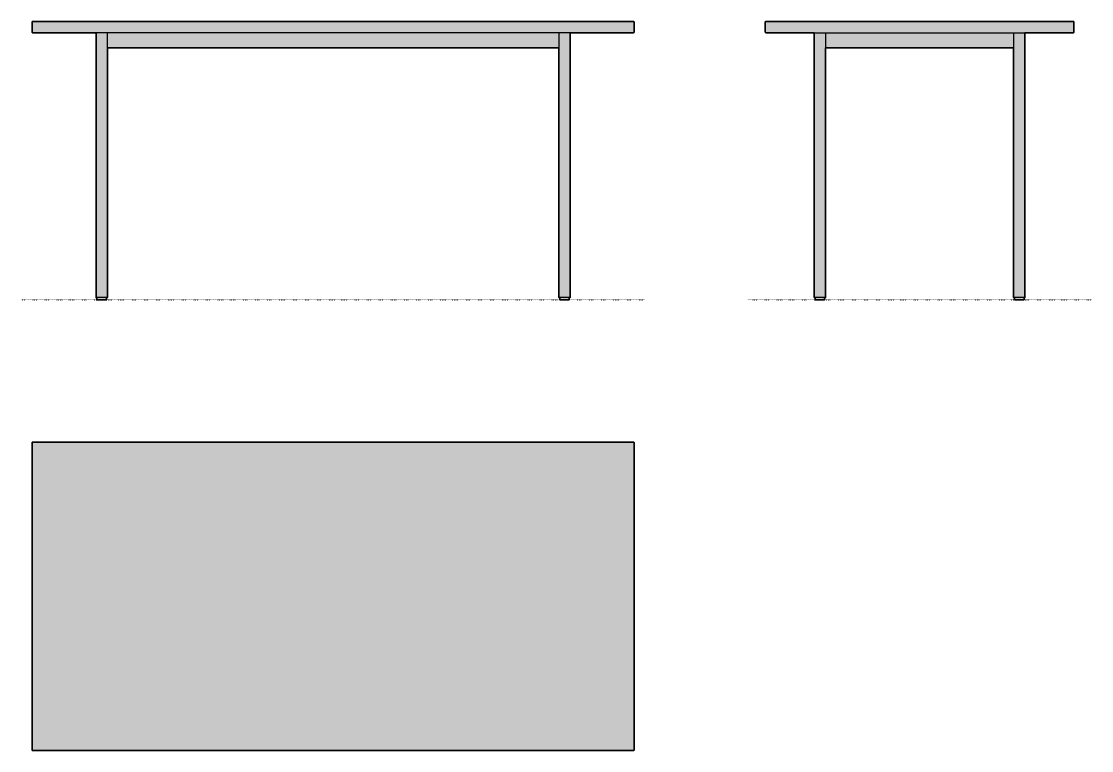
# Model space of a CAD drawing. Header units: millimetres. Extents: x 0 to 2844, y -1198 to 740.
import ezdxf

# ---------------------------------------------------------------- set-up
doc = ezdxf.new("R2010")
doc.units = ezdxf.units.MM
doc.linetypes.add('Dots', pattern=[1, 0, -1])
doc.layers.add('Blocks', color=7, linetype='Continuous')
doc.layers.add('Blocks$Fill', color=7, linetype='Continuous', true_color=0xffffff)
for name, color, linetype, lineweight, true_color in [('Blocks$Inner', 7, 'Continuous', 25, 0x007f00), ('Blocks$Outline', 7, 'Continuous', 35, 0xff3f3f), ('Groud', 7, 'Dots', 25, 0x243775)]:
    doc.layers.add(name, color=color, linetype=linetype, lineweight=lineweight, true_color=true_color)

# ---------------------------------------------------------------- blocks, each defined once
blk = doc.blocks.new('Two Colour Dining Table Side')
at = {"layer": 'Blocks$Fill'}
blk.add_hatch(color=256, dxfattribs=at).paths.add_polyline_path([(737.1, 710.1), (865.2, 710.1), (865.2, 710.1), (865.3, 710.1), (865.4, 710.1), (865.4, 710.1), (865.5, 710.1), (865.6, 710.1), (865.6, 710.1), (865.7, 710.1), (865.8, 710.2), (865.8, 710.2), (865.9, 710.2), (866, 710.2), (866, 710.3), (866.1, 710.3), (866.1, 710.3), (866.2, 710.4), (866.3, 710.4), (866.3, 710.5), (866.4, 710.5), (866.4, 710.5), (866.5, 710.6), (866.5, 710.6), (866.6, 710.7), (866.6, 710.7), (866.7, 710.8), (866.7, 710.8), (866.7, 710.9), (866.8, 711), (866.8, 711), (866.8, 711.1), (866.9, 711.1), (866.9, 711.2), (866.9, 711.3), (867, 711.3), (867, 711.4), (867, 711.4), (867, 711.5), (867, 711.6), (867.1, 711.6), (867.1, 711.7), (867.1, 711.8), (867.1, 711.8), (867.1, 711.9), (867.1, 712), (867.1, 712.1), (867.1, 738.1), (867.1, 738.2), (867.1, 738.3), (867.1, 738.3), (867.1, 738.4), (867.1, 738.5), (867, 738.5), (867, 738.6), (867, 738.7), (867, 738.7), (867, 738.8), (866.9, 738.8), (866.9, 738.9), (866.9, 739), (866.8, 739), (866.8, 739.1), (866.8, 739.1), (866.7, 739.2), (866.7, 739.3), (866.7, 739.3), (866.6, 739.4), (866.6, 739.4), (866.5, 739.5), (866.5, 739.5), (866.4, 739.6), (866.4, 739.6), (866.3, 739.6), (866.3, 739.7), (866.2, 739.7), (866.1, 739.8), (866.1, 739.8), (866, 739.8), (866, 739.9), (865.9, 739.9), (865.8, 739.9), (865.8, 739.9), (865.7, 740), (865.6, 740), (865.6, 740), (865.5, 740), (865.4, 740), (865.4, 740), (865.3, 740), (865.2, 740), (865.2, 740.1), (865.1, 740.1), (49, 740.1), (49, 740), (48.9, 740), (48.8, 740), (48.8, 740), (48.7, 740), (48.6, 740), (48.6, 740), (48.5, 740), (48.4, 739.9), (48.4, 739.9), (48.3, 739.9), (48.2, 739.9), (48.2, 739.8), (48.1, 739.8), (48.1, 739.8), (48, 739.7), (48, 739.7), (47.9, 739.6), (47.8, 739.6), (47.8, 739.6), (47.7, 739.5), (47.7, 739.5), (47.6, 739.4), (47.6, 739.4), (47.6, 739.3), (47.5, 739.3), (47.5, 739.2), (47.4, 739.1), (47.4, 739.1), (47.4, 739), (47.3, 739), (47.3, 738.9), (47.3, 738.8), (47.2, 738.8), (47.2, 738.7), (47.2, 738.7), (47.2, 738.6), (47.2, 738.5), (47.1, 738.5), (47.1, 738.4), (47.1, 738.3), (47.1, 738.3), (47.1, 738.2), (47.1, 738.1), (47.1, 738.1), (47.1, 712), (47.1, 711.9), (47.1, 711.8), (47.1, 711.8), (47.1, 711.7), (47.1, 711.6), (47.2, 711.6), (47.2, 711.5), (47.2, 711.4), (47.2, 711.4), (47.2, 711.3), (47.3, 711.3), (47.3, 711.2), (47.3, 711.1), (47.4, 711.1), (47.4, 711), (47.4, 711), (47.5, 710.9), (47.5, 710.8), (47.6, 710.8), (47.6, 710.7), (47.6, 710.7), (47.7, 710.6), (47.7, 710.6), (47.8, 710.5), (47.8, 710.5), (47.9, 710.5), (48, 710.4), (48, 710.4), (48.1, 710.3), (48.1, 710.3), (48.2, 710.3), (48.2, 710.2), (48.3, 710.2), (48.4, 710.2), (48.4, 710.2), (48.5, 710.1), (48.6, 710.1), (48.6, 710.1), (48.7, 710.1), (48.8, 710.1), (48.8, 710.1), (48.9, 710.1), (49, 710.1), (49, 710.1), (49.1, 710.1), (177.1, 710.1), (177.1, 6.1), (178.1, 6.1), (179.6, 6.1), (179.6, 0.1), (204.6, 0.1), (204.6, 6.1), (207.1, 6.1), (207.1, 670.1), (207.1, 670.1), (707.1, 670.1), (707.1, 6.1), (708.1, 6.1), (709.6, 6.1), (709.6, 0.1), (734.6, 0.1), (734.6, 6.1), (737.1, 6.1)], flags=0)
at = {"layer": 'Blocks$Inner'}
blk.add_lwpolyline([(47.1, 738.1), (47.1, 712.1), (47.1, 712), (47.1, 711.9), (47.1, 711.8), (47.1, 711.8), (47.1, 711.7), (47.1, 711.6), (47.2, 711.6), (47.2, 711.5), (47.2, 711.4), (47.2, 711.4), (47.2, 711.3), (47.3, 711.3), (47.3, 711.2), (47.3, 711.1), (47.4, 711.1), (47.4, 711), (47.4, 711), (47.5, 710.9), (47.5, 710.8), (47.6, 710.8), (47.6, 710.7), (47.6, 710.7), (47.7, 710.6), (47.7, 710.6), (47.8, 710.5), (47.8, 710.5), (47.9, 710.5), (48, 710.4), (48, 710.4), (48.1, 710.3), (48.1, 710.3), (48.2, 710.3), (48.2, 710.2), (48.3, 710.2), (48.4, 710.2), (48.4, 710.2), (48.5, 710.1), (48.6, 710.1), (48.6, 710.1), (48.7, 710.1), (48.8, 710.1), (48.8, 710.1), (48.9, 710.1), (49, 710.1), (49, 710.1), (49.1, 710.1), (177.1, 710.1), (737.1, 710.1), (865.1, 710.1), (865.2, 710.1), (865.2, 710.1), (865.3, 710.1), (865.4, 710.1), (865.4, 710.1), (865.5, 710.1), (865.6, 710.1), (865.6, 710.1), (865.7, 710.1), (865.8, 710.2), (865.8, 710.2), (865.9, 710.2), (866, 710.2), (866, 710.3), (866.1, 710.3), (866.1, 710.3), (866.2, 710.4), (866.3, 710.4), (866.3, 710.5), (866.4, 710.5), (866.4, 710.5), (866.5, 710.6), (866.5, 710.6), (866.6, 710.7), (866.6, 710.7), (866.7, 710.8), (866.7, 710.8), (866.7, 710.9), (866.8, 711), (866.8, 711), (866.8, 711.1), (866.9, 711.1), (866.9, 711.2), (866.9, 711.3), (867, 711.3), (867, 711.4), (867, 711.4), (867, 711.5), (867, 711.6), (867.1, 711.6), (867.1, 711.7), (867.1, 711.8), (867.1, 711.8), (867.1, 711.9), (867.1, 712), (867.1, 712.1), (867.1, 738.1), (867.1, 738.1), (867.1, 738.2), (867.1, 738.3), (867.1, 738.3), (867.1, 738.4), (867.1, 738.5), (867, 738.5), (867, 738.6), (867, 738.7), (867, 738.7), (867, 738.8), (866.9, 738.8), (866.9, 738.9), (866.9, 739), (866.8, 739), (866.8, 739.1), (866.8, 739.1), (866.7, 739.2), (866.7, 739.3), (866.7, 739.3), (866.6, 739.4), (866.6, 739.4), (866.5, 739.5), (866.5, 739.5), (866.4, 739.6), (866.4, 739.6), (866.3, 739.6), (866.3, 739.7), (866.2, 739.7), (866.1, 739.8), (866.1, 739.8), (866, 739.8), (866, 739.9), (865.9, 739.9), (865.8, 739.9), (865.8, 739.9), (865.7, 740), (865.6, 740), (865.6, 740), (865.5, 740), (865.4, 740), (865.4, 740), (865.3, 740), (865.2, 740), (865.2, 740.1), (865.1, 740.1), (49.1, 740.1), (49, 740.1), (49, 740), (48.9, 740), (48.8, 740), (48.8, 740), (48.7, 740), (48.6, 740), (48.6, 740), (48.5, 740), (48.4, 739.9), (48.4, 739.9), (48.3, 739.9), (48.2, 739.9), (48.2, 739.8), (48.1, 739.8), (48.1, 739.8), (48, 739.7), (48, 739.7), (47.9, 739.6), (47.8, 739.6), (47.8, 739.6), (47.7, 739.5), (47.7, 739.5), (47.6, 739.4), (47.6, 739.4), (47.6, 739.3), (47.5, 739.3), (47.5, 739.2), (47.4, 739.1), (47.4, 739.1), (47.4, 739), (47.3, 739), (47.3, 738.9), (47.3, 738.8), (47.2, 738.8), (47.2, 738.7), (47.2, 738.7), (47.2, 738.6), (47.2, 738.5), (47.1, 738.5), (47.1, 738.4), (47.1, 738.3), (47.1, 738.3), (47.1, 738.2), (47.1, 738.1)], close=True, dxfattribs=at)
for points in [[(179.6, 6.1), (178.1, 6.1), (177.1, 6.1), (177.1, 710.1)], [(207.1, 710.1), (207.1, 709.1), (207.1, 671.1), (207.1, 670.1), (207.1, 6.1), (206.1, 6.1), (204.6, 6.1), (179.6, 6.1), (179.6, 0.1), (204.6, 0.1), (204.6, 6.1)], [(707.1, 710.1), (707.1, 709.1), (707.1, 671.1), (707.1, 670.1), (207.1, 670.1)], [(737.1, 710.1), (737.1, 6.1), (736.1, 6.1), (734.6, 6.1), (709.6, 6.1), (708.1, 6.1), (707.1, 6.1), (707.1, 670.1)], [(734.6, 6.1), (734.6, 0.1), (709.6, 0.1), (709.6, 6.1)]]:
    blk.add_lwpolyline(points, dxfattribs=at)
at = {"layer": 'Blocks$Outline'}
for points in [[(737.1, 710.1), (737.1, 710.1), (865.1, 710.1), (865.2, 710.1), (865.2, 710.1), (865.3, 710.1), (865.4, 710.1), (865.4, 710.1), (865.5, 710.1), (865.6, 710.1), (865.6, 710.1), (865.7, 710.1), (865.8, 710.2), (865.8, 710.2), (865.9, 710.2), (866, 710.2), (866, 710.3), (866.1, 710.3), (866.1, 710.3), (866.2, 710.4), (866.3, 710.4), (866.3, 710.5), (866.4, 710.5), (866.4, 710.5), (866.5, 710.6), (866.5, 710.6), (866.6, 710.7), (866.6, 710.7), (866.7, 710.8), (866.7, 710.8), (866.7, 710.9), (866.8, 711), (866.8, 711), (866.8, 711.1), (866.9, 711.1), (866.9, 711.2), (866.9, 711.3), (867, 711.3), (867, 711.4), (867, 711.4), (867, 711.5), (867, 711.6), (867.1, 711.6), (867.1, 711.7), (867.1, 711.8), (867.1, 711.8), (867.1, 711.9), (867.1, 712), (867.1, 712.1), (867.1, 738.1), (867.1, 738.1), (867.1, 738.2), (867.1, 738.3), (867.1, 738.3), (867.1, 738.4), (867.1, 738.5), (867, 738.5), (867, 738.6), (867, 738.7), (867, 738.7), (867, 738.8), (866.9, 738.8), (866.9, 738.9), (866.9, 739), (866.8, 739), (866.8, 739.1), (866.8, 739.1), (866.7, 739.2), (866.7, 739.3), (866.7, 739.3), (866.6, 739.4), (866.6, 739.4), (866.5, 739.5), (866.5, 739.5), (866.4, 739.6), (866.4, 739.6), (866.3, 739.6), (866.3, 739.7), (866.2, 739.7), (866.1, 739.8), (866.1, 739.8), (866, 739.8), (866, 739.9), (865.9, 739.9), (865.8, 739.9), (865.8, 739.9), (865.7, 740), (865.6, 740), (865.6, 740), (865.5, 740), (865.4, 740), (865.4, 740), (865.3, 740), (865.2, 740), (865.2, 740.1), (865.1, 740.1), (49.1, 740.1), (49, 740.1), (49, 740), (48.9, 740), (48.8, 740), (48.8, 740), (48.7, 740), (48.6, 740), (48.6, 740), (48.5, 740), (48.4, 739.9), (48.4, 739.9), (48.3, 739.9), (48.2, 739.9), (48.2, 739.8), (48.1, 739.8), (48.1, 739.8), (48, 739.7), (48, 739.7), (47.9, 739.6), (47.8, 739.6), (47.8, 739.6), (47.7, 739.5), (47.7, 739.5), (47.6, 739.4), (47.6, 739.4), (47.6, 739.3), (47.5, 739.3), (47.5, 739.2), (47.4, 739.1), (47.4, 739.1), (47.4, 739), (47.3, 739), (47.3, 738.9), (47.3, 738.8), (47.2, 738.8), (47.2, 738.7), (47.2, 738.7), (47.2, 738.6), (47.2, 738.5), (47.1, 738.5), (47.1, 738.4), (47.1, 738.3), (47.1, 738.3), (47.1, 738.2), (47.1, 738.1), (47.1, 738.1)], [(47.1, 738.1), (47.1, 712.1), (47.1, 712), (47.1, 711.9), (47.1, 711.8), (47.1, 711.8), (47.1, 711.7), (47.1, 711.6), (47.2, 711.6), (47.2, 711.5), (47.2, 711.4), (47.2, 711.4), (47.2, 711.3), (47.3, 711.3), (47.3, 711.2), (47.3, 711.1), (47.4, 711.1), (47.4, 711), (47.4, 711), (47.5, 710.9), (47.5, 710.8), (47.6, 710.8), (47.6, 710.7), (47.6, 710.7), (47.7, 710.6), (47.7, 710.6), (47.8, 710.5), (47.8, 710.5), (47.9, 710.5), (48, 710.4), (48, 710.4), (48.1, 710.3), (48.1, 710.3), (48.2, 710.3), (48.2, 710.2), (48.3, 710.2), (48.4, 710.2), (48.4, 710.2), (48.5, 710.1), (48.6, 710.1), (48.6, 710.1), (48.7, 710.1), (48.8, 710.1), (48.8, 710.1), (48.9, 710.1), (49, 710.1), (49, 710.1), (49.1, 710.1), (177.1, 710.1), (177.1, 710.1)], [(177.1, 710.1), (177.1, 6.1), (178.1, 6.1), (179.6, 6.1)], [(734.6, 6.1), (734.6, 6.1), (736.1, 6.1), (737.1, 6.1), (737.1, 710.1)], [(204.6, 6.1), (204.6, 6.1), (206.1, 6.1), (207.1, 6.1), (207.1, 670.1), (207.1, 670.1)], [(207.1, 670.1), (707.1, 670.1)], [(707.1, 670.1), (707.1, 6.1), (708.1, 6.1), (709.6, 6.1), (709.6, 6.1)], [(179.6, 6.1), (179.6, 0.1), (204.6, 0.1), (204.6, 6.1)], [(709.6, 6.1), (709.6, 0.1), (734.6, 0.1), (734.6, 6.1)]]:
    blk.add_lwpolyline(points, dxfattribs=at)
blk = doc.blocks.new('Two Colour Dining Table Top')
at = {"layer": 'Blocks$Fill'}
blk.add_hatch(color=256, dxfattribs=at).paths.add_polyline_path([(1598, 410), (2, 410), (1.9, 410), (1.9, 410), (1.8, 410), (1.7, 410), (1.7, 410), (1.6, 410), (1.5, 409.9), (1.5, 409.9), (1.4, 409.9), (1.3, 409.9), (1.3, 409.9), (1.2, 409.8), (1.1, 409.8), (1.1, 409.8), (1, 409.7), (1, 409.7), (0.9, 409.7), (0.8, 409.6), (0.8, 409.6), (0.7, 409.6), (0.7, 409.5), (0.6, 409.5), (0.6, 409.4), (0.5, 409.4), (0.5, 409.3), (0.4, 409.3), (0.4, 409.2), (0.4, 409.2), (0.3, 409.1), (0.3, 409), (0.3, 409), (0.2, 408.9), (0.2, 408.9), (0.2, 408.8), (0.1, 408.7), (0.1, 408.7), (0.1, 408.6), (0.1, 408.5), (0.1, 408.5), (0, 408.4), (0, 408.3), (0, 408.3), (0, 408.2), (0, 408.1), (0, 408.1), (0, 408), (0, -408), (0, -408.1), (0, -408.1), (0, -408.2), (0, -408.3), (0, -408.3), (0, -408.4), (0.1, -408.5), (0.1, -408.5), (0.1, -408.6), (0.1, -408.7), (0.1, -408.7), (0.2, -408.8), (0.2, -408.9), (0.2, -408.9), (0.3, -409), (0.3, -409), (0.3, -409.1), (0.4, -409.2), (0.4, -409.2), (0.4, -409.3), (0.5, -409.3), (0.5, -409.4), (0.6, -409.4), (0.6, -409.5), (0.7, -409.5), (0.7, -409.6), (0.8, -409.6), (0.8, -409.6), (0.9, -409.7), (1, -409.7), (1, -409.7), (1.1, -409.8), (1.1, -409.8), (1.2, -409.8), (1.3, -409.9), (1.3, -409.9), (1.4, -409.9), (1.5, -409.9), (1.5, -409.9), (1.6, -410), (1.7, -410), (1.7, -410), (1.8, -410), (1.9, -410), (1.9, -410), (2, -410), (1598, -410), (1598.1, -410), (1598.1, -410), (1598.2, -410), (1598.3, -410), (1598.3, -410), (1598.4, -410), (1598.5, -409.9), (1598.5, -409.9), (1598.6, -409.9), (1598.7, -409.9), (1598.7, -409.9), (1598.8, -409.8), (1598.9, -409.8), (1598.9, -409.8), (1599, -409.7), (1599, -409.7), (1599.1, -409.7), (1599.2, -409.6), (1599.2, -409.6), (1599.3, -409.6), (1599.3, -409.5), (1599.4, -409.5), (1599.4, -409.4), (1599.5, -409.4), (1599.5, -409.3), (1599.6, -409.3), (1599.6, -409.2), (1599.6, -409.2), (1599.7, -409.1), (1599.7, -409), (1599.7, -409), (1599.8, -408.9), (1599.8, -408.9), (1599.8, -408.8), (1599.9, -408.7), (1599.9, -408.7), (1599.9, -408.6), (1599.9, -408.5), (1599.9, -408.5), (1600, -408.4), (1600, -408.3), (1600, -408.3), (1600, -408.2), (1600, -408.1), (1600, -408.1), (1600, -408), (1600, 408), (1600, 408.1), (1600, 408.1), (1600, 408.2), (1600, 408.3), (1600, 408.3), (1600, 408.4), (1599.9, 408.5), (1599.9, 408.5), (1599.9, 408.6), (1599.9, 408.7), (1599.9, 408.7), (1599.8, 408.8), (1599.8, 408.9), (1599.8, 408.9), (1599.7, 409), (1599.7, 409), (1599.7, 409.1), (1599.6, 409.2), (1599.6, 409.2), (1599.6, 409.3), (1599.5, 409.3), (1599.5, 409.4), (1599.4, 409.4), (1599.4, 409.5), (1599.3, 409.5), (1599.3, 409.6), (1599.2, 409.6), (1599.2, 409.6), (1599.1, 409.7), (1599, 409.7), (1599, 409.7), (1598.9, 409.8), (1598.9, 409.8), (1598.8, 409.8), (1598.7, 409.9), (1598.7, 409.9), (1598.6, 409.9), (1598.5, 409.9), (1598.5, 409.9), (1598.4, 410), (1598.3, 410), (1598.3, 410), (1598.2, 410), (1598.1, 410), (1598.1, 410)], flags=0)
at = {"layer": 'Blocks$Inner'}
blk.add_lwpolyline([(1598, -410), (2, -410), (1.9, -410), (1.9, -410), (1.8, -410), (1.7, -410), (1.7, -410), (1.6, -410), (1.5, -409.9), (1.5, -409.9), (1.4, -409.9), (1.3, -409.9), (1.3, -409.9), (1.2, -409.8), (1.1, -409.8), (1.1, -409.8), (1, -409.7), (1, -409.7), (0.9, -409.7), (0.8, -409.6), (0.8, -409.6), (0.7, -409.6), (0.7, -409.5), (0.6, -409.5), (0.6, -409.4), (0.5, -409.4), (0.5, -409.3), (0.4, -409.3), (0.4, -409.2), (0.4, -409.2), (0.3, -409.1), (0.3, -409), (0.3, -409), (0.2, -408.9), (0.2, -408.9), (0.2, -408.8), (0.1, -408.7), (0.1, -408.7), (0.1, -408.6), (0.1, -408.5), (0.1, -408.5), (0, -408.4), (0, -408.3), (0, -408.3), (0, -408.2), (0, -408.1), (0, -408.1), (0, -408), (0, 408), (0, 408.1), (0, 408.1), (0, 408.2), (0, 408.3), (0, 408.3), (0, 408.4), (0.1, 408.5), (0.1, 408.5), (0.1, 408.6), (0.1, 408.7), (0.1, 408.7), (0.2, 408.8), (0.2, 408.9), (0.2, 408.9), (0.3, 409), (0.3, 409), (0.3, 409.1), (0.4, 409.2), (0.4, 409.2), (0.4, 409.3), (0.5, 409.3), (0.5, 409.4), (0.6, 409.4), (0.6, 409.5), (0.7, 409.5), (0.7, 409.6), (0.8, 409.6), (0.8, 409.6), (0.9, 409.7), (1, 409.7), (1, 409.7), (1.1, 409.8), (1.1, 409.8), (1.2, 409.8), (1.3, 409.9), (1.3, 409.9), (1.4, 409.9), (1.5, 409.9), (1.5, 409.9), (1.6, 410), (1.7, 410), (1.7, 410), (1.8, 410), (1.9, 410), (1.9, 410), (2, 410), (1598, 410), (1598.1, 410), (1598.1, 410), (1598.2, 410), (1598.3, 410), (1598.3, 410), (1598.4, 410), (1598.5, 409.9), (1598.5, 409.9), (1598.6, 409.9), (1598.7, 409.9), (1598.7, 409.9), (1598.8, 409.8), (1598.9, 409.8), (1598.9, 409.8), (1599, 409.7), (1599, 409.7), (1599.1, 409.7), (1599.2, 409.6), (1599.2, 409.6), (1599.3, 409.6), (1599.3, 409.5), (1599.4, 409.5), (1599.4, 409.4), (1599.5, 409.4), (1599.5, 409.3), (1599.6, 409.3), (1599.6, 409.2), (1599.6, 409.2), (1599.7, 409.1), (1599.7, 409), (1599.7, 409), (1599.8, 408.9), (1599.8, 408.9), (1599.8, 408.8), (1599.9, 408.7), (1599.9, 408.7), (1599.9, 408.6), (1599.9, 408.5), (1599.9, 408.5), (1600, 408.4), (1600, 408.3), (1600, 408.3), (1600, 408.2), (1600, 408.1), (1600, 408.1), (1600, 408), (1600, -408), (1600, -408.1), (1600, -408.1), (1600, -408.2), (1600, -408.3), (1600, -408.3), (1600, -408.4), (1599.9, -408.5), (1599.9, -408.5), (1599.9, -408.6), (1599.9, -408.7), (1599.9, -408.7), (1599.8, -408.8), (1599.8, -408.9), (1599.8, -408.9), (1599.7, -409), (1599.7, -409), (1599.7, -409.1), (1599.6, -409.2), (1599.6, -409.2), (1599.6, -409.3), (1599.5, -409.3), (1599.5, -409.4), (1599.4, -409.4), (1599.4, -409.5), (1599.3, -409.5), (1599.3, -409.6), (1599.2, -409.6), (1599.2, -409.6), (1599.1, -409.7), (1599, -409.7), (1599, -409.7), (1598.9, -409.8), (1598.9, -409.8), (1598.8, -409.8), (1598.7, -409.9), (1598.7, -409.9), (1598.6, -409.9), (1598.5, -409.9), (1598.5, -409.9), (1598.4, -410), (1598.3, -410), (1598.3, -410), (1598.2, -410), (1598.1, -410), (1598.1, -410)], close=True, dxfattribs=at)
at = {"layer": 'Blocks$Outline'}
for points in [[(0.1, 408.5), (0, 408.4)], [(0, 408.4), (0, 408.3)], [(0, 408.3), (0, 408.3)], [(0, 408.3), (0, 408.2)], [(0, 408.2), (0, 408.1)], [(0, 408.1), (0, 408.1)], [(0, 408.1), (0, 408)], [(0, 408), (0, -408)], [(0.2, 408.8), (0.1, 408.7)], [(0.1, 408.7), (0.1, 408.7)], [(0.1, 408.7), (0.1, 408.6)], [(0.1, 408.6), (0.1, 408.5)], [(0.1, 408.5), (0.1, 408.5)], [(0.3, 409), (0.2, 408.9)], [(0.2, 408.9), (0.2, 408.9)], [(0.2, 408.9), (0.2, 408.8)], [(0.4, 409.2), (0.3, 409.1)], [(0.3, 409.1), (0.3, 409)], [(0.3, 409), (0.3, 409)], [(0.5, 409.3), (0.4, 409.3)], [(0.4, 409.3), (0.4, 409.2)], [(0.4, 409.2), (0.4, 409.2)], [(0.6, 409.4), (0.5, 409.4)], [(0.5, 409.4), (0.5, 409.3)], [(0.7, 409.5), (0.6, 409.5)], [(0.6, 409.5), (0.6, 409.4)], [(0.8, 409.6), (0.7, 409.6)], [(0.7, 409.6), (0.7, 409.5)], [(0.9, 409.7), (0.8, 409.6)], [(0.8, 409.6), (0.8, 409.6)], [(1, 409.7), (0.9, 409.7)], [(1.1, 409.8), (1, 409.7)], [(1, 409.7), (1, 409.7)], [(1.2, 409.8), (1.1, 409.8)], [(1.1, 409.8), (1.1, 409.8)], [(1.3, 409.9), (1.2, 409.8)], [(1.4, 409.9), (1.3, 409.9)], [(1.3, 409.9), (1.3, 409.9)], [(1.5, 409.9), (1.4, 409.9)], [(1.6, 410), (1.5, 409.9)], [(1.5, 409.9), (1.5, 409.9)], [(1.7, 410), (1.6, 410)], [(1.8, 410), (1.7, 410)], [(1.7, 410), (1.7, 410)], [(1.9, 410), (1.8, 410)], [(2, 410), (1.9, 410)], [(1.9, 410), (1.9, 410)], [(1598, 410), (2, 410)], [(1598.1, 410), (1598, 410)], [(1598.2, 410), (1598.1, 410)], [(1598.1, 410), (1598.1, 410)], [(1598.3, 410), (1598.2, 410)], [(1598.4, 410), (1598.3, 410)], [(1598.3, 410), (1598.3, 410)], [(1598.5, 409.9), (1598.4, 410)], [(1598.6, 409.9), (1598.5, 409.9)], [(1598.5, 409.9), (1598.5, 409.9)], [(1598.7, 409.9), (1598.6, 409.9)], [(1598.8, 409.8), (1598.7, 409.9)], [(1598.7, 409.9), (1598.7, 409.9)], [(1598.9, 409.8), (1598.8, 409.8)], [(1599, 409.7), (1598.9, 409.8)], [(1598.9, 409.8), (1598.9, 409.8)], [(1599.1, 409.7), (1599, 409.7)], [(1599, 409.7), (1599, 409.7)], [(1599.2, 409.6), (1599.1, 409.7)], [(1599.3, 409.6), (1599.2, 409.6)], [(1599.2, 409.6), (1599.2, 409.6)], [(1599.3, 409.5), (1599.3, 409.6)], [(1599.4, 409.5), (1599.3, 409.5)], [(1599.4, 409.4), (1599.4, 409.5)], [(1599.5, 409.4), (1599.4, 409.4)], [(1599.5, 409.3), (1599.5, 409.4)], [(1599.6, 409.3), (1599.5, 409.3)], [(1599.6, 409.2), (1599.6, 409.3)], [(1599.7, 409.1), (1599.6, 409.2)], [(1599.6, 409.2), (1599.6, 409.2)], [(1599.7, 409), (1599.7, 409.1)], [(1599.8, 408.9), (1599.7, 409)], [(1599.7, 409), (1599.7, 409)], [(1599.8, 408.8), (1599.8, 408.9)], [(1599.8, 408.9), (1599.8, 408.9)], [(1599.9, 408.7), (1599.8, 408.8)], [(1599.9, 408.6), (1599.9, 408.7)], [(1599.9, 408.7), (1599.9, 408.7)], [(1599.9, 408.5), (1599.9, 408.6)], [(1600, 408.4), (1599.9, 408.5)], [(1599.9, 408.5), (1599.9, 408.5)], [(1600, 408.3), (1600, 408.4)], [(1600, 408.2), (1600, 408.3)], [(1600, 408.3), (1600, 408.3)], [(1600, 408.1), (1600, 408.2)], [(1600, 408), (1600, 408.1)], [(1600, 408.1), (1600, 408.1)], [(1600, -408), (1600, 408)], [(0, -408), (0, -408.1)], [(0, -408.1), (0, -408.1)], [(0, -408.1), (0, -408.2)], [(0, -408.2), (0, -408.3)], [(0, -408.3), (0, -408.3)], [(0, -408.3), (0, -408.4)], [(0, -408.4), (0.1, -408.5)], [(0.1, -408.5), (0.1, -408.5)], [(0.1, -408.5), (0.1, -408.6)], [(0.1, -408.6), (0.1, -408.7)], [(0.1, -408.7), (0.1, -408.7)], [(0.1, -408.7), (0.2, -408.8)], [(0.2, -408.8), (0.2, -408.9)], [(0.2, -408.9), (0.2, -408.9)], [(0.2, -408.9), (0.3, -409)], [(0.3, -409), (0.3, -409)], [(0.3, -409), (0.3, -409.1)], [(0.3, -409.1), (0.4, -409.2)], [(0.4, -409.2), (0.4, -409.2)], [(0.4, -409.2), (0.4, -409.3)], [(0.4, -409.3), (0.5, -409.3)], [(0.5, -409.3), (0.5, -409.4)], [(0.5, -409.4), (0.6, -409.4)], [(0.6, -409.4), (0.6, -409.5)], [(0.6, -409.5), (0.7, -409.5)], [(0.7, -409.5), (0.7, -409.6)], [(0.7, -409.6), (0.8, -409.6)], [(0.8, -409.6), (0.8, -409.6)], [(0.8, -409.6), (0.9, -409.7)], [(0.9, -409.7), (1, -409.7)], [(1, -409.7), (1, -409.7)], [(1, -409.7), (1.1, -409.8)], [(1.1, -409.8), (1.1, -409.8)], [(1.1, -409.8), (1.2, -409.8)], [(1.2, -409.8), (1.3, -409.9)], [(1.3, -409.9), (1.3, -409.9)], [(1.3, -409.9), (1.4, -409.9)], [(1.4, -409.9), (1.5, -409.9)], [(1.5, -409.9), (1.5, -409.9)], [(1.5, -409.9), (1.6, -410)], [(1.6, -410), (1.7, -410)], [(1.7, -410), (1.7, -410)], [(1.7, -410), (1.8, -410)], [(1.8, -410), (1.9, -410)], [(1.9, -410), (1.9, -410)], [(1.9, -410), (2, -410)], [(2, -410), (1598, -410)], [(1598, -410), (1598.1, -410)], [(1598.1, -410), (1598.1, -410)], [(1598.1, -410), (1598.2, -410)], [(1598.2, -410), (1598.3, -410)], [(1598.3, -410), (1598.3, -410)], [(1598.3, -410), (1598.4, -410)], [(1598.4, -410), (1598.5, -409.9)], [(1598.5, -409.9), (1598.5, -409.9)], [(1598.5, -409.9), (1598.6, -409.9)], [(1598.6, -409.9), (1598.7, -409.9)], [(1598.7, -409.9), (1598.8, -409.8)], [(1598.7, -409.9), (1598.7, -409.9)], [(1598.8, -409.8), (1598.9, -409.8)], [(1598.9, -409.8), (1599, -409.7)], [(1598.9, -409.8), (1598.9, -409.8)], [(1599, -409.7), (1599, -409.7)], [(1599, -409.7), (1599.1, -409.7)], [(1599.1, -409.7), (1599.2, -409.6)], [(1599.2, -409.6), (1599.2, -409.6)], [(1599.2, -409.6), (1599.3, -409.6)], [(1599.3, -409.6), (1599.3, -409.5)], [(1599.3, -409.5), (1599.4, -409.5)], [(1599.4, -409.5), (1599.4, -409.4)], [(1599.4, -409.4), (1599.5, -409.4)], [(1599.5, -409.4), (1599.5, -409.3)], [(1599.5, -409.3), (1599.6, -409.3)], [(1599.6, -409.2), (1599.7, -409.1)], [(1599.6, -409.3), (1599.6, -409.2)], [(1599.6, -409.2), (1599.6, -409.2)], [(1599.7, -409), (1599.8, -408.9)], [(1599.7, -409.1), (1599.7, -409)], [(1599.7, -409), (1599.7, -409)], [(1599.8, -408.8), (1599.9, -408.7)], [(1599.8, -408.9), (1599.8, -408.8)], [(1599.8, -408.9), (1599.8, -408.9)], [(1599.9, -408.5), (1600, -408.4)], [(1599.9, -408.6), (1599.9, -408.5)], [(1599.9, -408.5), (1599.9, -408.5)], [(1599.9, -408.7), (1599.9, -408.6)], [(1599.9, -408.7), (1599.9, -408.7)], [(1600, -408.1), (1600, -408)], [(1600, -408.2), (1600, -408.1)], [(1600, -408.1), (1600, -408.1)], [(1600, -408.3), (1600, -408.2)], [(1600, -408.4), (1600, -408.3)], [(1600, -408.3), (1600, -408.3)]]:
    blk.add_lwpolyline(points, dxfattribs=at)
blk = doc.blocks.new('Two Colour Dining Table Front')
at = {"layer": 'Blocks$Fill'}
blk.add_hatch(color=256, dxfattribs=at).paths.add_polyline_path([(1428.4, 670.1), (1428.4, 6.1), (1429.4, 6.1), (1430.9, 6.1), (1430.9, 0.1), (1455.9, 0.1), (1455.9, 6.1), (1458.4, 6.1), (1458.4, 710.1), (1626.4, 710.1), (1626.5, 710.1), (1626.6, 710.1), (1626.6, 710.1), (1626.7, 710.1), (1626.8, 710.1), (1626.9, 710.1), (1626.9, 710.1), (1627, 710.1), (1627, 710.1), (1627.1, 710.2), (1627.2, 710.2), (1627.2, 710.2), (1627.3, 710.2), (1627.4, 710.3), (1627.4, 710.3), (1627.5, 710.3), (1627.5, 710.4), (1627.6, 710.4), (1627.7, 710.5), (1627.7, 710.5), (1627.8, 710.5), (1627.8, 710.6), (1627.9, 710.6), (1627.9, 710.7), (1628, 710.7), (1628, 710.8), (1628, 710.8), (1628.1, 710.9), (1628.1, 711), (1628.2, 711), (1628.2, 711.1), (1628.2, 711.1), (1628.2, 711.2), (1628.3, 711.3), (1628.3, 711.3), (1628.3, 711.4), (1628.3, 711.4), (1628.4, 711.5), (1628.4, 711.6), (1628.4, 711.6), (1628.4, 711.7), (1628.4, 711.8), (1628.4, 711.8), (1628.4, 711.9), (1628.4, 712), (1628.4, 712.1), (1628.4, 738.1), (1628.4, 738.2), (1628.4, 738.3), (1628.4, 738.3), (1628.4, 738.4), (1628.4, 738.5), (1628.4, 738.5), (1628.4, 738.6), (1628.3, 738.7), (1628.3, 738.7), (1628.3, 738.8), (1628.3, 738.8), (1628.2, 738.9), (1628.2, 739), (1628.2, 739), (1628.2, 739.1), (1628.1, 739.1), (1628.1, 739.2), (1628, 739.3), (1628, 739.3), (1628, 739.4), (1627.9, 739.4), (1627.9, 739.5), (1627.8, 739.5), (1627.8, 739.6), (1627.7, 739.6), (1627.7, 739.6), (1627.6, 739.7), (1627.5, 739.7), (1627.5, 739.8), (1627.4, 739.8), (1627.4, 739.8), (1627.3, 739.9), (1627.2, 739.9), (1627.2, 739.9), (1627.1, 739.9), (1627, 740), (1627, 740), (1626.9, 740), (1626.9, 740), (1626.8, 740), (1626.7, 740), (1626.6, 740), (1626.6, 740), (1626.5, 740.1), (1626.4, 740.1), (30.4, 740.1), (30.3, 740), (30.2, 740), (30.2, 740), (30.1, 740), (30, 740), (30, 740), (29.9, 740), (29.8, 740), (29.8, 739.9), (29.7, 739.9), (29.6, 739.9), (29.6, 739.9), (29.5, 739.8), (29.5, 739.8), (29.4, 739.8), (29.3, 739.7), (29.3, 739.7), (29.2, 739.6), (29.2, 739.6), (29.1, 739.6), (29.1, 739.5), (29, 739.5), (29, 739.4), (28.9, 739.4), (28.9, 739.3), (28.8, 739.3), (28.8, 739.2), (28.8, 739.1), (28.7, 739.1), (28.7, 739), (28.7, 739), (28.6, 738.9), (28.6, 738.8), (28.6, 738.8), (28.6, 738.7), (28.5, 738.7), (28.5, 738.6), (28.5, 738.5), (28.5, 738.5), (28.5, 738.4), (28.5, 738.3), (28.5, 738.3), (28.4, 738.2), (28.4, 738.1), (28.4, 738.1), (28.4, 712), (28.4, 711.9), (28.5, 711.8), (28.5, 711.8), (28.5, 711.7), (28.5, 711.6), (28.5, 711.6), (28.5, 711.5), (28.5, 711.4), (28.6, 711.4), (28.6, 711.3), (28.6, 711.3), (28.6, 711.2), (28.7, 711.1), (28.7, 711.1), (28.7, 711), (28.8, 711), (28.8, 710.9), (28.8, 710.8), (28.9, 710.8), (28.9, 710.7), (29, 710.7), (29, 710.6), (29.1, 710.6), (29.1, 710.5), (29.2, 710.5), (29.2, 710.5), (29.3, 710.4), (29.3, 710.4), (29.4, 710.3), (29.5, 710.3), (29.5, 710.3), (29.6, 710.2), (29.6, 710.2), (29.7, 710.2), (29.8, 710.2), (29.8, 710.1), (29.9, 710.1), (30, 710.1), (30, 710.1), (30.1, 710.1), (30.2, 710.1), (30.2, 710.1), (30.3, 710.1), (30.4, 710.1), (30.4, 710.1), (198.4, 710.1), (198.4, 6.1), (199.4, 6.1), (200.9, 6.1), (200.9, 0.1), (225.9, 0.1), (225.9, 6.1), (227.4, 6.1), (228.4, 6.1), (228.4, 670.1)], flags=0)
at = {"layer": 'Blocks$Inner'}
for points in [[(1458.4, 710.1), (198.4, 710.1), (30.4, 710.1), (30.4, 710.1), (30.3, 710.1), (30.2, 710.1), (30.2, 710.1), (30.1, 710.1), (30, 710.1), (30, 710.1), (29.9, 710.1), (29.8, 710.1), (29.8, 710.2), (29.7, 710.2), (29.6, 710.2), (29.6, 710.2), (29.5, 710.3), (29.5, 710.3), (29.4, 710.3), (29.3, 710.4), (29.3, 710.4), (29.2, 710.5), (29.2, 710.5), (29.1, 710.5), (29.1, 710.6), (29, 710.6), (29, 710.7), (28.9, 710.7), (28.9, 710.8), (28.8, 710.8), (28.8, 710.9), (28.8, 711), (28.7, 711), (28.7, 711.1), (28.7, 711.1), (28.6, 711.2), (28.6, 711.3), (28.6, 711.3), (28.6, 711.4), (28.5, 711.4), (28.5, 711.5), (28.5, 711.6), (28.5, 711.6), (28.5, 711.7), (28.5, 711.8), (28.5, 711.8), (28.4, 711.9), (28.4, 712), (28.4, 712.1), (28.4, 738.1), (28.4, 738.1), (28.4, 738.2), (28.5, 738.3), (28.5, 738.3), (28.5, 738.4), (28.5, 738.5), (28.5, 738.5), (28.5, 738.6), (28.5, 738.7), (28.6, 738.7), (28.6, 738.8), (28.6, 738.8), (28.6, 738.9), (28.7, 739), (28.7, 739), (28.7, 739.1), (28.8, 739.1), (28.8, 739.2), (28.8, 739.3), (28.9, 739.3), (28.9, 739.4), (29, 739.4), (29, 739.5), (29.1, 739.5), (29.1, 739.6), (29.2, 739.6), (29.2, 739.6), (29.3, 739.7), (29.3, 739.7), (29.4, 739.8), (29.5, 739.8), (29.5, 739.8), (29.6, 739.9), (29.6, 739.9), (29.7, 739.9), (29.8, 739.9), (29.8, 740), (29.9, 740), (30, 740), (30, 740), (30.1, 740), (30.2, 740), (30.2, 740), (30.3, 740), (30.4, 740.1), (30.4, 740.1), (1626.4, 740.1), (1626.5, 740.1), (1626.6, 740), (1626.6, 740), (1626.7, 740), (1626.8, 740), (1626.9, 740), (1626.9, 740), (1627, 740), (1627, 740), (1627.1, 739.9), (1627.2, 739.9), (1627.2, 739.9), (1627.3, 739.9), (1627.4, 739.8), (1627.4, 739.8), (1627.5, 739.8), (1627.5, 739.7), (1627.6, 739.7), (1627.7, 739.6), (1627.7, 739.6), (1627.8, 739.6), (1627.8, 739.5), (1627.9, 739.5), (1627.9, 739.4), (1628, 739.4), (1628, 739.3), (1628, 739.3), (1628.1, 739.2), (1628.1, 739.1), (1628.2, 739.1), (1628.2, 739), (1628.2, 739), (1628.2, 738.9), (1628.3, 738.8), (1628.3, 738.8), (1628.3, 738.7), (1628.3, 738.7), (1628.4, 738.6), (1628.4, 738.5), (1628.4, 738.5), (1628.4, 738.4), (1628.4, 738.3), (1628.4, 738.3), (1628.4, 738.2), (1628.4, 738.1), (1628.4, 738.1), (1628.4, 712.1), (1628.4, 712), (1628.4, 711.9), (1628.4, 711.8), (1628.4, 711.8), (1628.4, 711.7), (1628.4, 711.6), (1628.4, 711.6), (1628.4, 711.5), (1628.3, 711.4), (1628.3, 711.4), (1628.3, 711.3), (1628.3, 711.3), (1628.2, 711.2), (1628.2, 711.1), (1628.2, 711.1), (1628.2, 711), (1628.1, 711), (1628.1, 710.9), (1628, 710.8), (1628, 710.8), (1628, 710.7), (1627.9, 710.7), (1627.9, 710.6), (1627.8, 710.6), (1627.8, 710.5), (1627.7, 710.5), (1627.7, 710.5), (1627.6, 710.4), (1627.5, 710.4), (1627.5, 710.3), (1627.4, 710.3), (1627.4, 710.3), (1627.3, 710.2), (1627.2, 710.2), (1627.2, 710.2), (1627.1, 710.2), (1627, 710.1), (1627, 710.1), (1626.9, 710.1), (1626.9, 710.1), (1626.8, 710.1), (1626.7, 710.1), (1626.6, 710.1), (1626.6, 710.1), (1626.5, 710.1), (1626.4, 710.1), (1458.4, 710.1), (1458.4, 6.1), (1457.4, 6.1), (1455.9, 6.1), (1430.9, 6.1)], [(225.9, 6.1), (200.9, 6.1), (199.4, 6.1), (198.4, 6.1), (198.4, 710.1)], [(1428.4, 710.1), (1428.4, 709.1), (1428.4, 671.1), (1428.4, 670.1), (228.4, 670.1), (228.4, 671.1), (228.4, 709.1), (228.4, 710.1)], [(228.4, 670.1), (228.4, 6.1), (227.4, 6.1), (225.9, 6.1), (225.9, 0.1), (200.9, 0.1), (200.9, 6.1)], [(1455.9, 6.1), (1455.9, 0.1), (1430.9, 0.1), (1430.9, 6.1), (1429.4, 6.1), (1428.4, 6.1), (1428.4, 670.1)]]:
    blk.add_lwpolyline(points, dxfattribs=at)
at = {"layer": 'Blocks$Outline'}
for points in [[(1455.9, 6.1), (1455.9, 6.1), (1457.4, 6.1), (1458.4, 6.1), (1458.4, 710.1), (1626.4, 710.1), (1626.5, 710.1), (1626.6, 710.1), (1626.6, 710.1), (1626.7, 710.1), (1626.8, 710.1), (1626.9, 710.1), (1626.9, 710.1), (1627, 710.1), (1627, 710.1), (1627.1, 710.2), (1627.2, 710.2), (1627.2, 710.2), (1627.3, 710.2), (1627.4, 710.3), (1627.4, 710.3), (1627.5, 710.3), (1627.5, 710.4), (1627.6, 710.4), (1627.7, 710.5), (1627.7, 710.5), (1627.8, 710.5), (1627.8, 710.6), (1627.9, 710.6), (1627.9, 710.7), (1628, 710.7), (1628, 710.8), (1628, 710.8), (1628.1, 710.9), (1628.1, 711), (1628.2, 711), (1628.2, 711.1), (1628.2, 711.1), (1628.2, 711.2), (1628.3, 711.3), (1628.3, 711.3), (1628.3, 711.4), (1628.3, 711.4), (1628.4, 711.5), (1628.4, 711.6), (1628.4, 711.6), (1628.4, 711.7), (1628.4, 711.8), (1628.4, 711.8), (1628.4, 711.9), (1628.4, 712), (1628.4, 712.1), (1628.4, 738.1), (1628.4, 738.1), (1628.4, 738.2), (1628.4, 738.3), (1628.4, 738.3), (1628.4, 738.4), (1628.4, 738.5), (1628.4, 738.5), (1628.4, 738.6), (1628.3, 738.7), (1628.3, 738.7), (1628.3, 738.8), (1628.3, 738.8), (1628.2, 738.9), (1628.2, 739), (1628.2, 739), (1628.2, 739.1), (1628.1, 739.1), (1628.1, 739.2), (1628, 739.3), (1628, 739.3), (1628, 739.4), (1627.9, 739.4), (1627.9, 739.5), (1627.8, 739.5), (1627.8, 739.6), (1627.7, 739.6), (1627.7, 739.6), (1627.6, 739.7), (1627.5, 739.7), (1627.5, 739.8), (1627.4, 739.8), (1627.4, 739.8), (1627.3, 739.9), (1627.2, 739.9), (1627.2, 739.9), (1627.1, 739.9), (1627, 740), (1627, 740), (1626.9, 740), (1626.9, 740), (1626.8, 740), (1626.7, 740), (1626.6, 740), (1626.6, 740), (1626.5, 740.1), (1626.4, 740.1), (30.4, 740.1), (30.4, 740.1), (30.3, 740), (30.2, 740), (30.2, 740), (30.1, 740), (30, 740), (30, 740), (29.9, 740), (29.8, 740), (29.8, 739.9), (29.7, 739.9), (29.6, 739.9), (29.6, 739.9), (29.5, 739.8), (29.5, 739.8), (29.4, 739.8), (29.3, 739.7), (29.3, 739.7), (29.2, 739.6), (29.2, 739.6), (29.1, 739.6), (29.1, 739.5), (29, 739.5), (29, 739.4), (28.9, 739.4), (28.9, 739.3), (28.8, 739.3), (28.8, 739.2), (28.8, 739.1), (28.7, 739.1), (28.7, 739), (28.7, 739), (28.6, 738.9), (28.6, 738.8), (28.6, 738.8), (28.6, 738.7), (28.5, 738.7), (28.5, 738.6), (28.5, 738.5), (28.5, 738.5), (28.5, 738.4), (28.5, 738.3), (28.5, 738.3), (28.4, 738.2), (28.4, 738.1), (28.4, 738.1), (28.4, 712.1), (28.4, 712), (28.4, 711.9), (28.5, 711.8), (28.5, 711.8), (28.5, 711.7), (28.5, 711.6), (28.5, 711.6), (28.5, 711.5), (28.5, 711.4), (28.6, 711.4), (28.6, 711.3), (28.6, 711.3), (28.6, 711.2), (28.7, 711.1), (28.7, 711.1), (28.7, 711), (28.8, 711), (28.8, 710.9), (28.8, 710.8), (28.9, 710.8), (28.9, 710.7), (29, 710.7), (29, 710.6), (29.1, 710.6), (29.1, 710.5), (29.2, 710.5), (29.2, 710.5), (29.3, 710.4), (29.3, 710.4), (29.4, 710.3), (29.5, 710.3), (29.5, 710.3), (29.6, 710.2), (29.6, 710.2), (29.7, 710.2), (29.8, 710.2), (29.8, 710.1), (29.9, 710.1), (30, 710.1), (30, 710.1), (30.1, 710.1), (30.2, 710.1), (30.2, 710.1), (30.3, 710.1), (30.4, 710.1), (30.4, 710.1), (198.4, 710.1), (198.4, 710.1)], [(198.4, 710.1), (198.4, 6.1), (199.4, 6.1), (200.9, 6.1), (200.9, 6.1)], [(200.9, 6.1), (200.9, 0.1), (225.9, 0.1), (225.9, 6.1), (227.4, 6.1), (228.4, 6.1), (228.4, 670.1)], [(228.4, 670.1), (1428.4, 670.1)], [(1428.4, 670.1), (1428.4, 6.1), (1429.4, 6.1), (1430.9, 6.1), (1430.9, 0.1), (1455.9, 0.1), (1455.9, 6.1)]]:
    blk.add_lwpolyline(points, dxfattribs=at)

msp = doc.modelspace()

# ---------------------------------------------------------------- linework, layer by layer
at = {"layer": 'Groud'}
for points in [[(0, 0), (1656.9, 0)], [(1930.1, 0), (2844.3, 0)]]:
    msp.add_lwpolyline(points, dxfattribs=at)

# ---------------------------------------------------------------- block references
at = {"layer": 'Blocks'}
for name, p in [('Two Colour Dining Table Front', (0, 0)), ('Two Colour Dining Table Side', (1930.1, 0)), ('Two Colour Dining Table Top', (28.3, -788.2))]:
    msp.add_blockref(name, p, dxfattribs=at)

doc.saveas('drawing.dxf')
